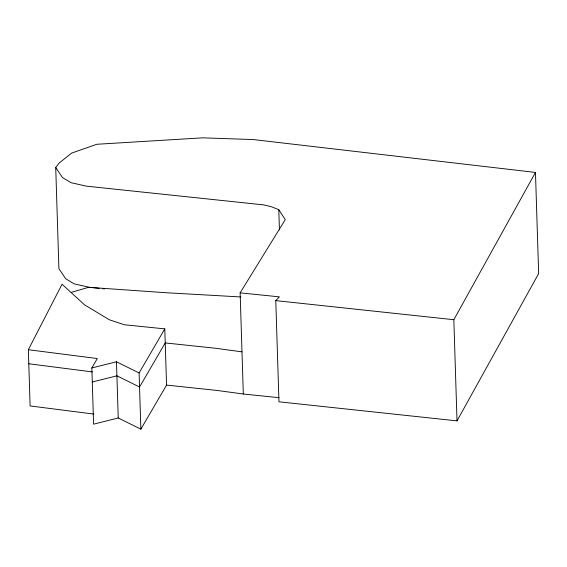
<?xml version="1.0" encoding="UTF-8"?>
<svg xmlns="http://www.w3.org/2000/svg" width="567" height="567" viewBox="0 0 567 567"><rect width="100%" height="100%" fill="white"/><g stroke="black" fill="none" stroke-linecap="round" stroke-linejoin="round"><path stroke-width="0.85" d="M28.35 349.719L62.058 284.223L84.554 304.848L109.381 319.788L124.364 324.749L164.784 328.874L166.556 385.085L140.864 429.162L118.241 417.992L93.598 424.166L91.833 367.955L97.311 358.542L28.35 349.719L30.115 405.929L93.838 414.08M279.099 397.68L243.314 394.015L240.139 292.841L279.411 296.86L275.782 300.623L278.957 401.797L457.009 420.884L453.834 319.71L535.468 172.432L253.215 139.553L202.625 137.838L96.801 144.28L71.562 153.118L59.131 163.076L55.722 167.485L58.904 268.659L65.609 278.695L74.178 283.861L89.543 287.32L99.232 288.348M457.009 420.884L538.65 273.606L535.468 172.432M140.864 429.162L139.099 372.958L164.784 328.874M240.139 292.841L285.265 219.599L278.794 209.677L270.941 206.565L263.414 204.857L86.361 186.146L70.995 182.687L62.434 177.521L55.722 167.485M71.364 292.366L88.544 287.32L166.748 292.77L240.932 296.959M91.833 367.955L116.476 361.781L139.099 372.958M92.272 382.009L116.922 375.836L139.539 387.013L165.231 342.929L215.425 348.244L241.989 351.859M102.755 288.716L104.519 288.908M166.556 385.085L216.75 390.401L243.314 394.015M275.782 300.623L453.834 319.71M28.789 363.773L92.513 371.924M278.794 209.677L279.425 229.911M116.476 361.781L118.241 417.992"/></g></svg>
